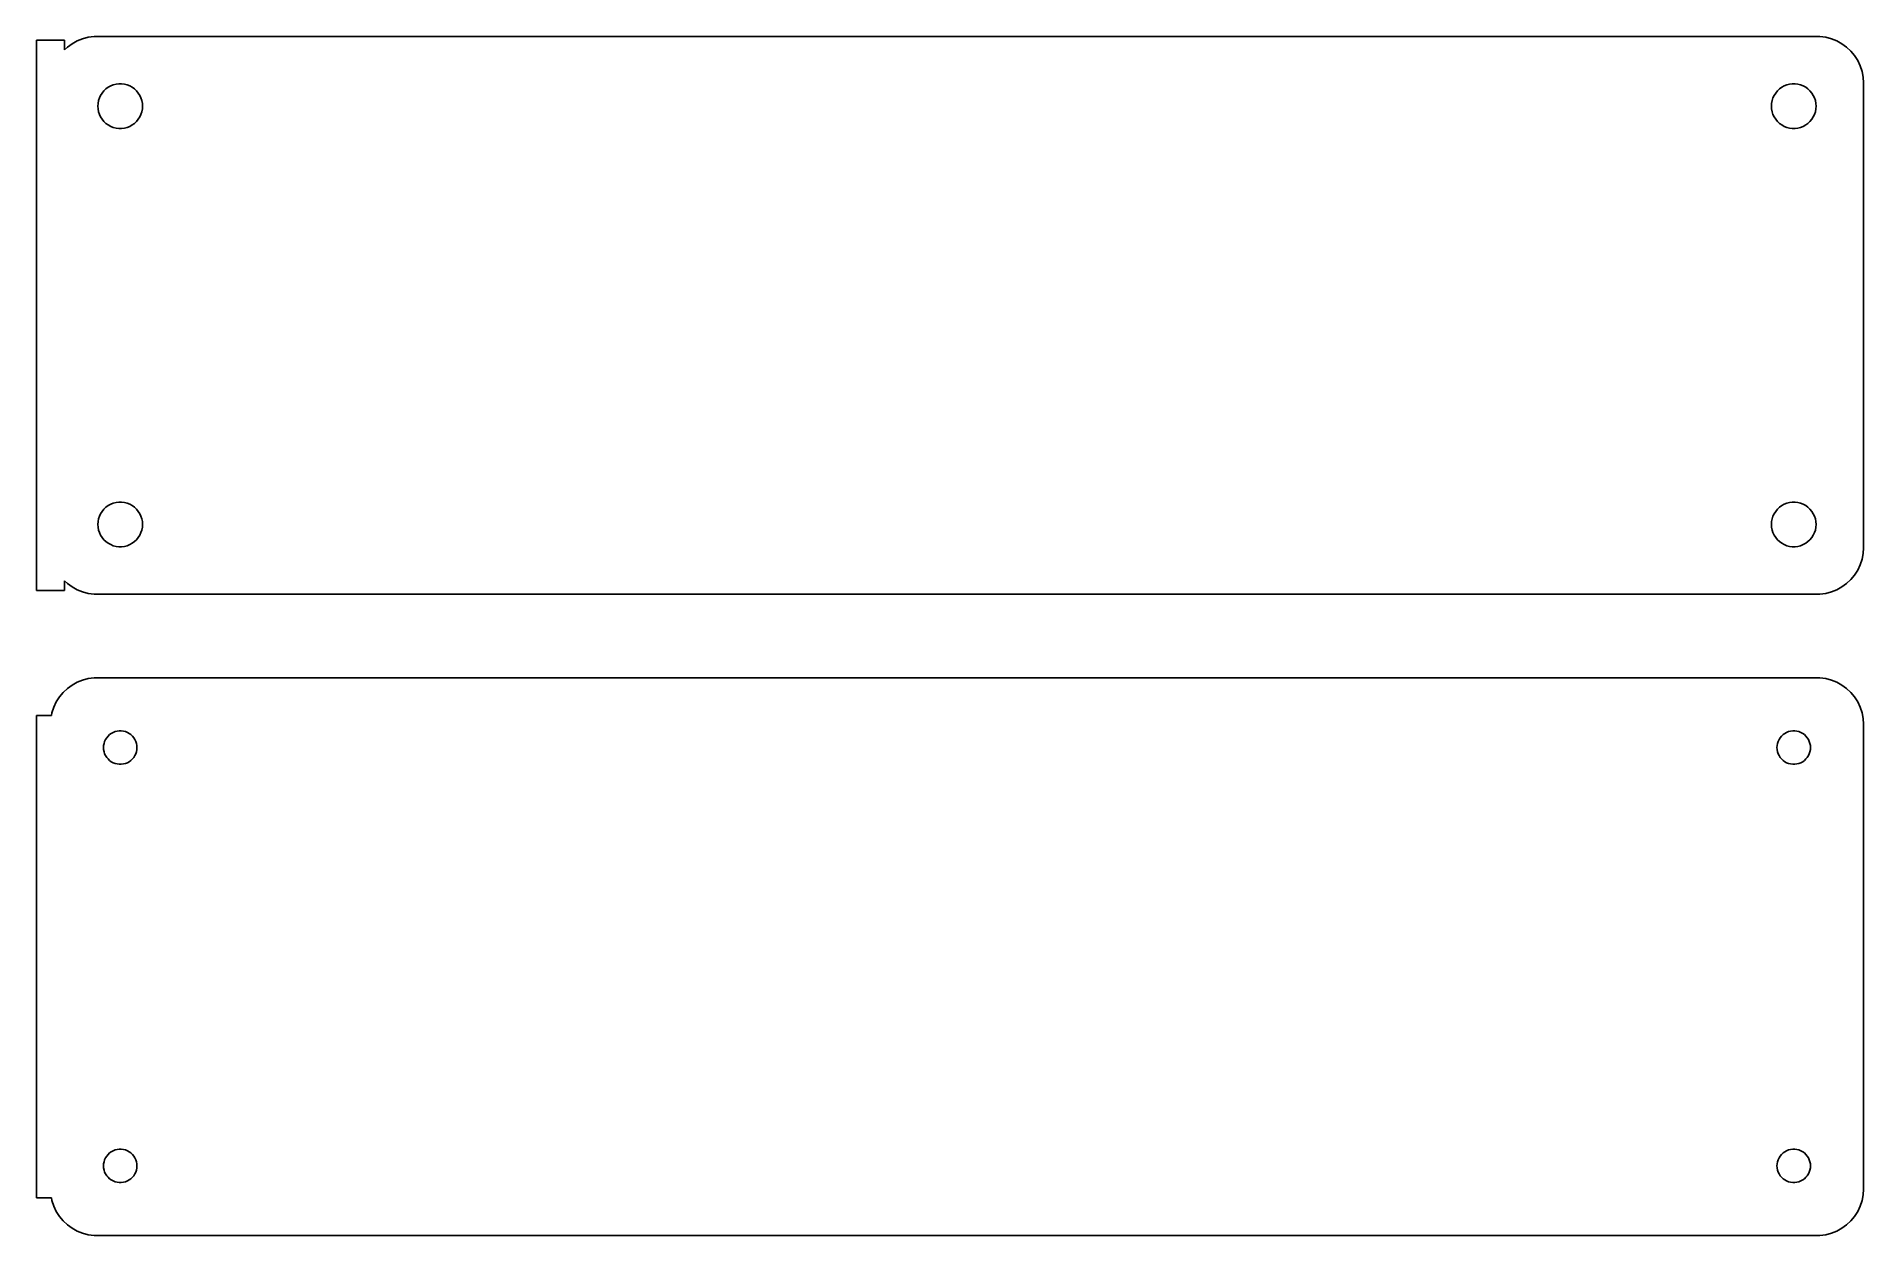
# Model space of a CAD drawing. Header units: metres. Extents: x -99 to 98, y 39 to 168.
import ezdxf

# ---------------------------------------------------------------- set-up
doc = ezdxf.new("R2010")
doc.units = ezdxf.units.M

msp = doc.modelspace()

# ---------------------------------------------------------------- linework, layer by layer
for p, q in [((-96, 167.615), (-99, 167.615)), ((-99, 167.615), (-99, 108.385)), ((-96, 166.559), (-96, 167.615)), ((-95.1791, 167.222), (-95.6871, 166.853)), ((-94.6289, 167.524), (-95.1791, 167.222)), ((-94.0451, 167.755), (-94.6289, 167.524)), ((-93.4369, 167.911), (-94.0451, 167.755)), ((-92.8139, 167.99), (-93.4369, 167.911)), ((92.8139, 167.99), (-92.8139, 167.99)), ((93.4369, 167.911), (92.8139, 167.99)), ((94.0451, 167.755), (93.4369, 167.911)), ((94.6289, 167.524), (94.0451, 167.755)), ((95.1791, 167.222), (94.6289, 167.524)), ((95.6871, 166.853), (95.1791, 167.222)), ((-95.6871, 166.853), (-96, 166.559)), ((96.1448, 166.423), (95.6871, 166.853)), ((96.5451, 165.939), (96.1448, 166.423)), ((96.8815, 165.409), (96.5451, 165.939)), ((97.1489, 164.841), (96.8815, 165.409)), ((97.3429, 164.243), (97.1489, 164.841)), ((97.4606, 163.627), (97.3429, 164.243)), ((97.5, 163), (97.4606, 163.627)), ((-92.3246, 161.097), (-92.2315, 161.383)), ((-92.2315, 161.383), (-92.1031, 161.656)), ((-92.1031, 161.656), (-91.9416, 161.911)), ((-91.9416, 161.911), (-91.7495, 162.143)), ((-91.7495, 162.143), (-91.5298, 162.349)), ((-91.5298, 162.349), (-91.286, 162.526)), ((-91.286, 162.526), (-91.0219, 162.672)), ((-91.0219, 162.672), (-90.7416, 162.783)), ((-90.7416, 162.783), (-90.4497, 162.857)), ((-90.4497, 162.857), (-90.1507, 162.895)), ((-90.1507, 162.895), (-89.8493, 162.895)), ((-89.8493, 162.895), (-89.5503, 162.857)), ((-89.5503, 162.857), (-89.2584, 162.783)), ((-89.2584, 162.783), (-88.9781, 162.672)), ((-88.9781, 162.672), (-88.714, 162.526)), ((-88.714, 162.526), (-88.4702, 162.349)), ((-88.4702, 162.349), (-88.2505, 162.143)), ((-88.2505, 162.143), (-88.0583, 161.911)), ((-88.0583, 161.911), (-87.8969, 161.656)), ((-87.8969, 161.656), (-87.7685, 161.383)), ((-87.7685, 161.383), (-87.6754, 161.097)), ((87.6754, 161.097), (87.7685, 161.383)), ((87.7685, 161.383), (87.8969, 161.656)), ((87.8969, 161.656), (88.0583, 161.911)), ((88.0583, 161.911), (88.2505, 162.143)), ((88.2505, 162.143), (88.4702, 162.349)), ((88.4702, 162.349), (88.714, 162.526)), ((88.714, 162.526), (88.9781, 162.672)), ((88.9781, 162.672), (89.2584, 162.783)), ((89.2584, 162.783), (89.5503, 162.857)), ((89.5503, 162.857), (89.8493, 162.895)), ((89.8493, 162.895), (90.1507, 162.895)), ((90.1507, 162.895), (90.4497, 162.857)), ((90.4497, 162.857), (90.7416, 162.783)), ((90.7416, 162.783), (91.0219, 162.672)), ((91.0219, 162.672), (91.286, 162.526)), ((91.286, 162.526), (91.5298, 162.349)), ((91.5298, 162.349), (91.7495, 162.143)), ((91.7495, 162.143), (91.9416, 161.911)), ((91.9416, 161.911), (92.1031, 161.656)), ((92.1031, 161.656), (92.2315, 161.383)), ((92.2315, 161.383), (92.3246, 161.097)), ((97.5, 113), (97.5, 163)), ((-92.4, 160.5), (-92.3811, 160.801)), ((-92.3811, 160.199), (-92.4, 160.5)), ((-92.3811, 160.801), (-92.3246, 161.097)), ((-92.3246, 159.903), (-92.3811, 160.199)), ((-92.2315, 159.617), (-92.3246, 159.903)), ((-92.1031, 159.344), (-92.2315, 159.617)), ((-91.9416, 159.089), (-92.1031, 159.344)), ((-87.8969, 159.344), (-88.0583, 159.089)), ((-87.7685, 159.617), (-87.8969, 159.344)), ((-87.6754, 159.903), (-87.7685, 159.617)), ((-87.6754, 161.097), (-87.6189, 160.801)), ((-87.6189, 160.199), (-87.6754, 159.903)), ((-87.6189, 160.801), (-87.6, 160.5)), ((-87.6, 160.5), (-87.6189, 160.199)), ((87.6, 160.5), (87.6189, 160.801)), ((87.6189, 160.199), (87.6, 160.5)), ((87.6189, 160.801), (87.6754, 161.097)), ((87.6754, 159.903), (87.6189, 160.199)), ((87.7685, 159.617), (87.6754, 159.903)), ((87.8969, 159.344), (87.7685, 159.617)), ((88.0583, 159.089), (87.8969, 159.344)), ((92.1031, 159.344), (91.9416, 159.089)), ((92.2315, 159.617), (92.1031, 159.344)), ((92.3246, 159.903), (92.2315, 159.617)), ((92.3246, 161.097), (92.3811, 160.801)), ((92.3811, 160.199), (92.3246, 159.903)), ((92.3811, 160.801), (92.4, 160.5)), ((92.4, 160.5), (92.3811, 160.199)), ((-91.7495, 158.857), (-91.9416, 159.089)), ((-91.5298, 158.651), (-91.7495, 158.857)), ((-91.286, 158.474), (-91.5298, 158.651)), ((-91.0219, 158.328), (-91.286, 158.474)), ((-90.7416, 158.217), (-91.0219, 158.328)), ((-90.4497, 158.143), (-90.7416, 158.217)), ((-90.1507, 158.105), (-90.4497, 158.143)), ((-89.8493, 158.105), (-90.1507, 158.105)), ((-89.5503, 158.143), (-89.8493, 158.105)), ((-89.2584, 158.217), (-89.5503, 158.143)), ((-88.9781, 158.328), (-89.2584, 158.217)), ((-88.714, 158.474), (-88.9781, 158.328)), ((-88.4702, 158.651), (-88.714, 158.474)), ((-88.2505, 158.857), (-88.4702, 158.651)), ((-88.0583, 159.089), (-88.2505, 158.857)), ((88.2505, 158.857), (88.0583, 159.089)), ((88.4702, 158.651), (88.2505, 158.857)), ((88.714, 158.474), (88.4702, 158.651)), ((88.9781, 158.328), (88.714, 158.474)), ((89.2584, 158.217), (88.9781, 158.328)), ((89.5503, 158.143), (89.2584, 158.217)), ((89.8493, 158.105), (89.5503, 158.143)), ((90.1507, 158.105), (89.8493, 158.105)), ((90.4497, 158.143), (90.1507, 158.105)), ((90.7416, 158.217), (90.4497, 158.143)), ((91.0219, 158.328), (90.7416, 158.217)), ((91.286, 158.474), (91.0219, 158.328)), ((91.5298, 158.651), (91.286, 158.474)), ((91.7495, 158.857), (91.5298, 158.651)), ((91.9416, 159.089), (91.7495, 158.857)), ((-92.3811, 115.801), (-92.3246, 116.097)), ((-92.3246, 116.097), (-92.2315, 116.383)), ((-92.2315, 116.383), (-92.1031, 116.656)), ((-92.1031, 116.656), (-91.9416, 116.911)), ((-91.9416, 116.911), (-91.7495, 117.143)), ((-91.7495, 117.143), (-91.5298, 117.349)), ((-91.5298, 117.349), (-91.286, 117.526)), ((-91.286, 117.526), (-91.0219, 117.672)), ((-91.0219, 117.672), (-90.7416, 117.783)), ((-90.7416, 117.783), (-90.4497, 117.857)), ((-90.4497, 117.857), (-90.1507, 117.895)), ((-90.1507, 117.895), (-89.8493, 117.895)), ((-89.8493, 117.895), (-89.5503, 117.857)), ((-89.5503, 117.857), (-89.2584, 117.783)), ((-89.2584, 117.783), (-88.9781, 117.672)), ((-88.9781, 117.672), (-88.714, 117.526)), ((-88.714, 117.526), (-88.4702, 117.349)), ((-88.4702, 117.349), (-88.2505, 117.143)), ((-88.2505, 117.143), (-88.0583, 116.911)), ((-88.0583, 116.911), (-87.8969, 116.656)), ((-87.8969, 116.656), (-87.7685, 116.383)), ((-87.7685, 116.383), (-87.6754, 116.097)), ((-87.6754, 116.097), (-87.6189, 115.801)), ((87.6189, 115.801), (87.6754, 116.097)), ((87.6754, 116.097), (87.7685, 116.383)), ((87.7685, 116.383), (87.8969, 116.656)), ((87.8969, 116.656), (88.0583, 116.911)), ((88.0583, 116.911), (88.2505, 117.143)), ((88.2505, 117.143), (88.4702, 117.349)), ((88.4702, 117.349), (88.714, 117.526)), ((88.714, 117.526), (88.9781, 117.672)), ((88.9781, 117.672), (89.2584, 117.783)), ((89.2584, 117.783), (89.5503, 117.857)), ((89.5503, 117.857), (89.8493, 117.895)), ((89.8493, 117.895), (90.1507, 117.895)), ((90.1507, 117.895), (90.4497, 117.857)), ((90.4497, 117.857), (90.7416, 117.783)), ((90.7416, 117.783), (91.0219, 117.672)), ((91.0219, 117.672), (91.286, 117.526)), ((91.286, 117.526), (91.5298, 117.349)), ((91.5298, 117.349), (91.7495, 117.143)), ((91.7495, 117.143), (91.9416, 116.911)), ((91.9416, 116.911), (92.1031, 116.656)), ((92.1031, 116.656), (92.2315, 116.383)), ((92.2315, 116.383), (92.3246, 116.097)), ((92.3246, 116.097), (92.3811, 115.801)), ((-92.4, 115.5), (-92.3811, 115.801)), ((-92.3811, 115.199), (-92.4, 115.5)), ((-92.3246, 114.903), (-92.3811, 115.199)), ((-92.2315, 114.617), (-92.3246, 114.903)), ((-92.1031, 114.344), (-92.2315, 114.617)), ((-91.9416, 114.089), (-92.1031, 114.344)), ((-91.7495, 113.857), (-91.9416, 114.089)), ((-88.0583, 114.089), (-88.2505, 113.857)), ((-87.8969, 114.344), (-88.0583, 114.089)), ((-87.7685, 114.617), (-87.8969, 114.344)), ((-87.6754, 114.903), (-87.7685, 114.617)), ((-87.6189, 115.199), (-87.6754, 114.903)), ((-87.6189, 115.801), (-87.6, 115.5)), ((-87.6, 115.5), (-87.6189, 115.199)), ((87.6, 115.5), (87.6189, 115.801)), ((87.6189, 115.199), (87.6, 115.5)), ((87.6754, 114.903), (87.6189, 115.199)), ((87.7685, 114.617), (87.6754, 114.903)), ((87.8969, 114.344), (87.7685, 114.617)), ((88.0583, 114.089), (87.8969, 114.344)), ((88.2505, 113.857), (88.0583, 114.089)), ((91.9416, 114.089), (91.7495, 113.857)), ((92.1031, 114.344), (91.9416, 114.089)), ((92.2315, 114.617), (92.1031, 114.344)), ((92.3246, 114.903), (92.2315, 114.617)), ((92.3811, 115.199), (92.3246, 114.903)), ((92.3811, 115.801), (92.4, 115.5)), ((92.4, 115.5), (92.3811, 115.199)), ((-91.5298, 113.651), (-91.7495, 113.857)), ((-91.286, 113.474), (-91.5298, 113.651)), ((-91.0219, 113.328), (-91.286, 113.474)), ((-90.7416, 113.217), (-91.0219, 113.328)), ((-90.4497, 113.143), (-90.7416, 113.217)), ((-90.1507, 113.105), (-90.4497, 113.143)), ((-89.8493, 113.105), (-90.1507, 113.105)), ((-89.5503, 113.143), (-89.8493, 113.105)), ((-89.2584, 113.217), (-89.5503, 113.143)), ((-88.9781, 113.328), (-89.2584, 113.217)), ((-88.714, 113.474), (-88.9781, 113.328)), ((-88.4702, 113.651), (-88.714, 113.474)), ((-88.2505, 113.857), (-88.4702, 113.651)), ((88.4702, 113.651), (88.2505, 113.857)), ((88.714, 113.474), (88.4702, 113.651)), ((88.9781, 113.328), (88.714, 113.474)), ((89.2584, 113.217), (88.9781, 113.328)), ((89.5503, 113.143), (89.2584, 113.217)), ((89.8493, 113.105), (89.5503, 113.143)), ((90.1507, 113.105), (89.8493, 113.105)), ((90.4497, 113.143), (90.1507, 113.105)), ((90.7416, 113.217), (90.4497, 113.143)), ((91.0219, 113.328), (90.7416, 113.217)), ((91.286, 113.474), (91.0219, 113.328)), ((91.5298, 113.651), (91.286, 113.474)), ((91.7495, 113.857), (91.5298, 113.651)), ((97.3429, 111.757), (97.4606, 112.373)), ((97.4606, 112.373), (97.5, 113)), ((96.1448, 109.577), (96.5451, 110.061)), ((96.5451, 110.061), (96.8815, 110.591)), ((96.8815, 110.591), (97.1489, 111.159)), ((97.1489, 111.159), (97.3429, 111.757)), ((-99, 108.385), (-96, 108.385)), ((-96, 108.385), (-96, 109.441)), ((-96, 109.441), (-95.6871, 109.147)), ((-95.6871, 109.147), (-95.1791, 108.778)), ((-95.1791, 108.778), (-94.6289, 108.476)), ((-94.6289, 108.476), (-94.0451, 108.245)), ((-94.0451, 108.245), (-93.4369, 108.089)), ((-93.4369, 108.089), (-92.8139, 108.01)), ((92.8139, 108.01), (93.4369, 108.089)), ((93.4369, 108.089), (94.0451, 108.245)), ((94.0451, 108.245), (94.6289, 108.476)), ((94.6289, 108.476), (95.1791, 108.778)), ((95.1791, 108.778), (95.6871, 109.147)), ((95.6871, 109.147), (96.1448, 109.577)), ((-92.8139, 108.01), (92.8139, 108.01)), ((-94.6289, 98.5241), (-95.1791, 98.2216)), ((-94.0451, 98.7553), (-94.6289, 98.5241)), ((-93.4369, 98.9114), (-94.0451, 98.7553)), ((-92.8139, 98.9901), (-93.4369, 98.9114)), ((92.8139, 98.9901), (-92.8139, 98.9901)), ((93.4369, 98.9114), (92.8139, 98.9901)), ((94.0451, 98.7553), (93.4369, 98.9114)), ((94.6289, 98.5241), (94.0451, 98.7553)), ((95.1791, 98.2216), (94.6289, 98.5241)), ((-96.8815, 96.4088), (-97.1489, 95.8406)), ((-96.5451, 96.9389), (-96.8815, 96.4088)), ((-96.1448, 97.4227), (-96.5451, 96.9389)), ((-95.6871, 97.8526), (-96.1448, 97.4227)), ((-95.1791, 98.2216), (-95.6871, 97.8526)), ((95.6871, 97.8526), (95.1791, 98.2216)), ((96.1448, 97.4227), (95.6871, 97.8526)), ((96.5451, 96.9389), (96.1448, 97.4227)), ((96.8815, 96.4088), (96.5451, 96.9389)), ((97.1489, 95.8406), (96.8815, 96.4088)), ((-97.4, 94.9442), (-99, 94.9442)), ((-99, 94.9442), (-99, 43.0558)), ((-97.3429, 95.2434), (-97.4, 94.9442)), ((-97.1489, 95.8406), (-97.3429, 95.2434)), ((97.3429, 95.2434), (97.1489, 95.8406)), ((97.4606, 94.6267), (97.3429, 95.2434)), ((97.5, 94), (97.4606, 94.6267)), ((-91.6736, 92.1626), (-91.5773, 92.3672)), ((-91.5773, 92.3672), (-91.4562, 92.558)), ((-91.4562, 92.558), (-91.3121, 92.7322)), ((-91.3121, 92.7322), (-91.1474, 92.8869)), ((-91.1474, 92.8869), (-90.9645, 93.0198)), ((-90.9645, 93.0198), (-90.7664, 93.1287)), ((-90.7664, 93.1287), (-90.5562, 93.2119)), ((-90.5562, 93.2119), (-90.3373, 93.2681)), ((-90.3373, 93.2681), (-90.113, 93.2964)), ((-90.113, 93.2964), (-89.887, 93.2964)), ((-89.887, 93.2964), (-89.6627, 93.2681)), ((-89.6627, 93.2681), (-89.4438, 93.2119)), ((-89.4438, 93.2119), (-89.2336, 93.1287)), ((-89.2336, 93.1287), (-89.0355, 93.0198)), ((-89.0355, 93.0198), (-88.8526, 92.8869)), ((-88.8526, 92.8869), (-88.6879, 92.7322)), ((-88.6879, 92.7322), (-88.5438, 92.558)), ((-88.5438, 92.558), (-88.4226, 92.3672)), ((-88.4226, 92.3672), (-88.3264, 92.1626)), ((88.3264, 92.1626), (88.4226, 92.3672)), ((88.4226, 92.3672), (88.5438, 92.558)), ((88.5438, 92.558), (88.6879, 92.7322)), ((88.6879, 92.7322), (88.8526, 92.8869)), ((88.8526, 92.8869), (89.0355, 93.0198)), ((89.0355, 93.0198), (89.2336, 93.1287)), ((89.2336, 93.1287), (89.4438, 93.2119)), ((89.4438, 93.2119), (89.6627, 93.2681)), ((89.6627, 93.2681), (89.887, 93.2964)), ((89.887, 93.2964), (90.113, 93.2964)), ((90.113, 93.2964), (90.3373, 93.2681)), ((90.3373, 93.2681), (90.5562, 93.2119)), ((90.5562, 93.2119), (90.7664, 93.1287)), ((90.7664, 93.1287), (90.9645, 93.0198)), ((90.9645, 93.0198), (91.1474, 92.8869)), ((91.1474, 92.8869), (91.3121, 92.7322)), ((91.3121, 92.7322), (91.4562, 92.558)), ((91.4562, 92.558), (91.5773, 92.3672)), ((91.5773, 92.3672), (91.6736, 92.1626)), ((97.5, 44), (97.5, 94)), ((-91.8, 91.5), (-91.7858, 91.7256)), ((-91.7858, 91.2744), (-91.8, 91.5)), ((-91.7858, 91.7256), (-91.7434, 91.9476)), ((-91.7434, 91.0524), (-91.7858, 91.2744)), ((-91.7434, 91.9476), (-91.6736, 92.1626)), ((-91.6736, 90.8374), (-91.7434, 91.0524)), ((-91.5773, 90.6328), (-91.6736, 90.8374)), ((-91.4562, 90.442), (-91.5773, 90.6328)), ((-91.3121, 90.2678), (-91.4562, 90.442)), ((-88.5438, 90.442), (-88.6879, 90.2678)), ((-88.4226, 90.6328), (-88.5438, 90.442)), ((-88.3264, 90.8374), (-88.4226, 90.6328)), ((-88.3264, 92.1626), (-88.2565, 91.9476)), ((-88.2565, 91.0524), (-88.3264, 90.8374)), ((-88.2565, 91.9476), (-88.2142, 91.7256)), ((-88.2142, 91.2744), (-88.2565, 91.0524)), ((-88.2142, 91.7256), (-88.2, 91.5)), ((-88.2, 91.5), (-88.2142, 91.2744)), ((88.2, 91.5), (88.2142, 91.7256)), ((88.2142, 91.2744), (88.2, 91.5)), ((88.2142, 91.7256), (88.2565, 91.9476)), ((88.2565, 91.0524), (88.2142, 91.2744)), ((88.2565, 91.9476), (88.3264, 92.1626)), ((88.3264, 90.8374), (88.2565, 91.0524)), ((88.4226, 90.6328), (88.3264, 90.8374)), ((88.5438, 90.442), (88.4226, 90.6328)), ((88.6879, 90.2678), (88.5438, 90.442)), ((91.4562, 90.442), (91.3121, 90.2678)), ((91.5773, 90.6328), (91.4562, 90.442)), ((91.6736, 90.8374), (91.5773, 90.6328)), ((91.6736, 92.1626), (91.7434, 91.9476)), ((91.7434, 91.0524), (91.6736, 90.8374)), ((91.7434, 91.9476), (91.7858, 91.7256)), ((91.7858, 91.2744), (91.7434, 91.0524)), ((91.7858, 91.7256), (91.8, 91.5)), ((91.8, 91.5), (91.7858, 91.2744)), ((-91.1474, 90.1131), (-91.3121, 90.2678)), ((-90.9645, 89.9802), (-91.1474, 90.1131)), ((-90.7664, 89.8713), (-90.9645, 89.9802)), ((-90.5562, 89.7881), (-90.7664, 89.8713)), ((-90.3373, 89.7319), (-90.5562, 89.7881)), ((-90.113, 89.7036), (-90.3373, 89.7319)), ((-89.887, 89.7036), (-90.113, 89.7036)), ((-89.6627, 89.7319), (-89.887, 89.7036)), ((-89.4438, 89.7881), (-89.6627, 89.7319)), ((-89.2336, 89.8713), (-89.4438, 89.7881)), ((-89.0355, 89.9802), (-89.2336, 89.8713)), ((-88.8526, 90.1131), (-89.0355, 89.9802)), ((-88.6879, 90.2678), (-88.8526, 90.1131)), ((88.8526, 90.1131), (88.6879, 90.2678)), ((89.0355, 89.9802), (88.8526, 90.1131)), ((89.2336, 89.8713), (89.0355, 89.9802)), ((89.4438, 89.7881), (89.2336, 89.8713)), ((89.6627, 89.7319), (89.4438, 89.7881)), ((89.887, 89.7036), (89.6627, 89.7319)), ((90.113, 89.7036), (89.887, 89.7036)), ((90.3373, 89.7319), (90.113, 89.7036)), ((90.5562, 89.7881), (90.3373, 89.7319)), ((90.7664, 89.8713), (90.5562, 89.7881)), ((90.9645, 89.9802), (90.7664, 89.8713)), ((91.1474, 90.1131), (90.9645, 89.9802)), ((91.3121, 90.2678), (91.1474, 90.1131)), ((-91.7434, 46.9476), (-91.6736, 47.1626)), ((-91.6736, 47.1626), (-91.5773, 47.3672)), ((-91.5773, 47.3672), (-91.4562, 47.558)), ((-91.4562, 47.558), (-91.3121, 47.7322)), ((-91.3121, 47.7322), (-91.1474, 47.8869)), ((-91.1474, 47.8869), (-90.9645, 48.0198)), ((-90.9645, 48.0198), (-90.7664, 48.1287)), ((-90.7664, 48.1287), (-90.5562, 48.2119)), ((-90.5562, 48.2119), (-90.3373, 48.2681)), ((-90.3373, 48.2681), (-90.113, 48.2964)), ((-90.113, 48.2964), (-89.887, 48.2964)), ((-89.887, 48.2964), (-89.6627, 48.2681)), ((-89.6627, 48.2681), (-89.4438, 48.2119)), ((-89.4438, 48.2119), (-89.2336, 48.1287)), ((-89.2336, 48.1287), (-89.0355, 48.0198)), ((-89.0355, 48.0198), (-88.8526, 47.8869)), ((-88.8526, 47.8869), (-88.6879, 47.7322)), ((-88.6879, 47.7322), (-88.5438, 47.558)), ((-88.5438, 47.558), (-88.4226, 47.3672)), ((-88.4226, 47.3672), (-88.3264, 47.1626)), ((-88.3264, 47.1626), (-88.2565, 46.9476)), ((88.2565, 46.9476), (88.3264, 47.1626)), ((88.3264, 47.1626), (88.4226, 47.3672)), ((88.4226, 47.3672), (88.5438, 47.558)), ((88.5438, 47.558), (88.6879, 47.7322)), ((88.6879, 47.7322), (88.8526, 47.8869)), ((88.8526, 47.8869), (89.0355, 48.0198)), ((89.0355, 48.0198), (89.2336, 48.1287)), ((89.2336, 48.1287), (89.4438, 48.2119)), ((89.4438, 48.2119), (89.6627, 48.2681)), ((89.6627, 48.2681), (89.887, 48.2964)), ((89.887, 48.2964), (90.113, 48.2964)), ((90.113, 48.2964), (90.3373, 48.2681)), ((90.3373, 48.2681), (90.5562, 48.2119)), ((90.5562, 48.2119), (90.7664, 48.1287)), ((90.7664, 48.1287), (90.9645, 48.0198)), ((90.9645, 48.0198), (91.1474, 47.8869)), ((91.1474, 47.8869), (91.3121, 47.7322)), ((91.3121, 47.7322), (91.4562, 47.558)), ((91.4562, 47.558), (91.5773, 47.3672)), ((91.5773, 47.3672), (91.6736, 47.1626)), ((91.6736, 47.1626), (91.7434, 46.9476)), ((-91.8, 46.5), (-91.7858, 46.7256)), ((-91.7858, 46.2744), (-91.8, 46.5)), ((-91.7858, 46.7256), (-91.7434, 46.9476)), ((-91.7434, 46.0524), (-91.7858, 46.2744)), ((-91.6736, 45.8374), (-91.7434, 46.0524)), ((-91.5773, 45.6328), (-91.6736, 45.8374)), ((-91.4562, 45.442), (-91.5773, 45.6328)), ((-91.3121, 45.2678), (-91.4562, 45.442)), ((-91.1474, 45.1131), (-91.3121, 45.2678)), ((-88.6879, 45.2678), (-88.8526, 45.1131)), ((-88.5438, 45.442), (-88.6879, 45.2678)), ((-88.4226, 45.6328), (-88.5438, 45.442)), ((-88.3264, 45.8374), (-88.4226, 45.6328)), ((-88.2565, 46.0524), (-88.3264, 45.8374)), ((-88.2565, 46.9476), (-88.2142, 46.7256)), ((-88.2142, 46.2744), (-88.2565, 46.0524)), ((-88.2142, 46.7256), (-88.2, 46.5)), ((-88.2, 46.5), (-88.2142, 46.2744)), ((88.2, 46.5), (88.2142, 46.7256)), ((88.2142, 46.2744), (88.2, 46.5)), ((88.2142, 46.7256), (88.2565, 46.9476)), ((88.2565, 46.0524), (88.2142, 46.2744)), ((88.3264, 45.8374), (88.2565, 46.0524)), ((88.4226, 45.6328), (88.3264, 45.8374)), ((88.5438, 45.442), (88.4226, 45.6328)), ((88.6879, 45.2678), (88.5438, 45.442)), ((88.8526, 45.1131), (88.6879, 45.2678)), ((91.3121, 45.2678), (91.1474, 45.1131)), ((91.4562, 45.442), (91.3121, 45.2678)), ((91.5773, 45.6328), (91.4562, 45.442)), ((91.6736, 45.8374), (91.5773, 45.6328)), ((91.7434, 46.0524), (91.6736, 45.8374)), ((91.7434, 46.9476), (91.7858, 46.7256)), ((91.7858, 46.2744), (91.7434, 46.0524)), ((91.7858, 46.7256), (91.8, 46.5)), ((91.8, 46.5), (91.7858, 46.2744)), ((-90.9645, 44.9802), (-91.1474, 45.1131)), ((-90.7664, 44.8713), (-90.9645, 44.9802)), ((-90.5562, 44.7881), (-90.7664, 44.8713)), ((-90.3373, 44.7319), (-90.5562, 44.7881)), ((-90.113, 44.7036), (-90.3373, 44.7319)), ((-89.887, 44.7036), (-90.113, 44.7036)), ((-89.6627, 44.7319), (-89.887, 44.7036)), ((-89.4438, 44.7881), (-89.6627, 44.7319)), ((-89.2336, 44.8713), (-89.4438, 44.7881)), ((-89.0355, 44.9802), (-89.2336, 44.8713)), ((-88.8526, 45.1131), (-89.0355, 44.9802)), ((89.0355, 44.9802), (88.8526, 45.1131)), ((89.2336, 44.8713), (89.0355, 44.9802)), ((89.4438, 44.7881), (89.2336, 44.8713)), ((89.6627, 44.7319), (89.4438, 44.7881)), ((89.887, 44.7036), (89.6627, 44.7319)), ((90.113, 44.7036), (89.887, 44.7036)), ((90.3373, 44.7319), (90.113, 44.7036)), ((90.5562, 44.7881), (90.3373, 44.7319)), ((90.7664, 44.8713), (90.5562, 44.7881)), ((90.9645, 44.9802), (90.7664, 44.8713)), ((91.1474, 45.1131), (90.9645, 44.9802)), ((97.3429, 42.7566), (97.4606, 43.3733)), ((97.4606, 43.3733), (97.5, 44)), ((-99, 43.0558), (-97.4, 43.0558)), ((-97.4, 43.0558), (-97.3429, 42.7566)), ((-97.3429, 42.7566), (-97.1489, 42.1594)), ((-97.1489, 42.1594), (-96.8815, 41.5912)), ((-96.8815, 41.5912), (-96.5451, 41.0611)), ((96.5451, 41.0611), (96.8815, 41.5912)), ((96.8815, 41.5912), (97.1489, 42.1594)), ((97.1489, 42.1594), (97.3429, 42.7566)), ((-96.5451, 41.0611), (-96.1448, 40.5773)), ((-96.1448, 40.5773), (-95.6871, 40.1474)), ((-95.6871, 40.1474), (-95.1791, 39.7784)), ((-95.1791, 39.7784), (-94.6289, 39.4759)), ((-94.6289, 39.4759), (-94.0451, 39.2447)), ((94.0451, 39.2447), (94.6289, 39.4759)), ((94.6289, 39.4759), (95.1791, 39.7784)), ((95.1791, 39.7784), (95.6871, 40.1474)), ((95.6871, 40.1474), (96.1448, 40.5773)), ((96.1448, 40.5773), (96.5451, 41.0611)), ((-94.0451, 39.2447), (-93.4369, 39.0886)), ((-93.4369, 39.0886), (-92.8139, 39.0099)), ((-92.8139, 39.0099), (92.8139, 39.0099)), ((92.8139, 39.0099), (93.4369, 39.0886)), ((93.4369, 39.0886), (94.0451, 39.2447))]:
    msp.add_line(p, q)

doc.saveas('drawing.dxf')
